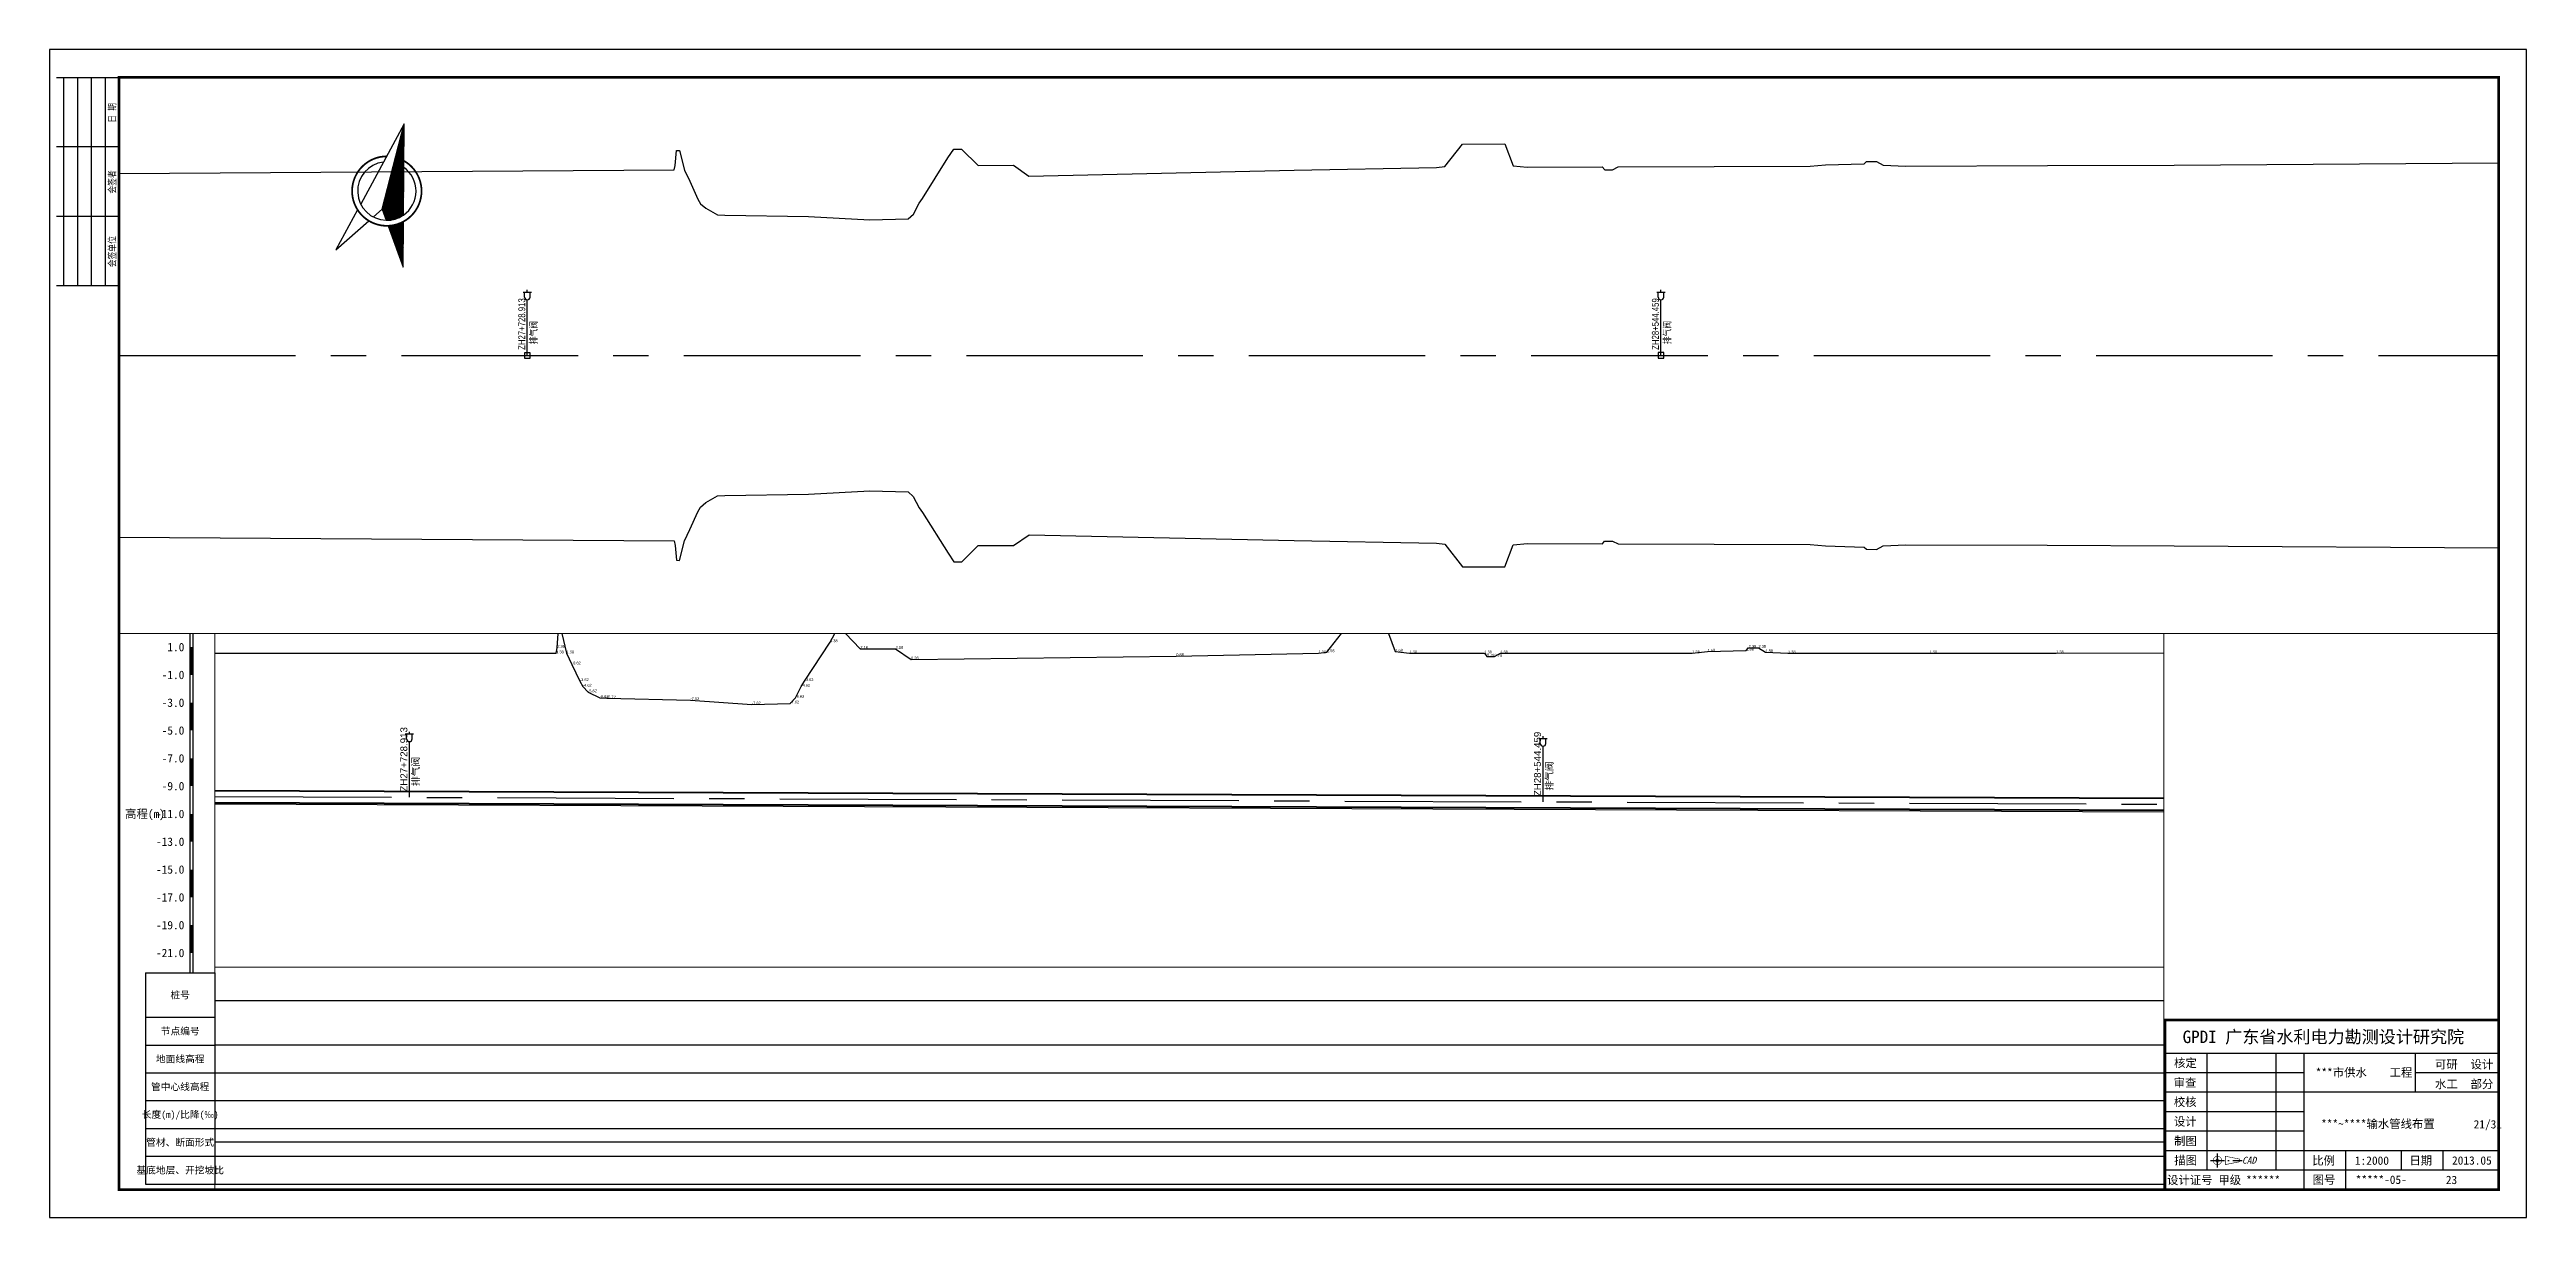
# Paper-space layout '23' of a CAD drawing. Header units: millimetres. Extents: x 0 to 891, y 0 to 420.
# The model-space entities are those that its viewports show. They can reach past a viewport. Long polylines and large blocks are cut down to what shows.
import ezdxf
from ezdxf.enums import TextEntityAlignment as Align
from ezdxf.lldxf.tags import DXFTag

# ---------------------------------------------------------------- set-up
doc = ezdxf.new("R2010")
doc.units = ezdxf.units.MM
doc.linetypes.add('CENTER', pattern=[50.8, 31.75, -6.35, 6.35, -6.35])
for name, color, linetype in [('pipe', 3, 'Continuous'), ('pipe_cen', 1, 'CENTER'), ('tab', 9, 'Continuous'), ('地形剖面', 4, 'Continuous'), ('布局裁图', 3, 'Continuous'), ('水工开挖线', 5, 'Continuous'), ('附属设施', 2, 'Continuous')]:
    doc.layers.add(name, color=color, linetype=linetype)
doc.layers.add('管线-管廊边线-北线', color=4, linetype='管廊边线', lineweight=9)
doc.styles.add('FSD', font='')
doc.styles.add('HT', font='simhei.ttf')
doc.styles.get("Standard").update_dxf_attribs({"font": 'arial.ttf'})
doc.styles.get('FSD').set_extended_font_data('SimSun')
tags = doc.linetypes.add('管廊边线', pattern='A,50,-5,["管廊边线",Standard,S=2.54,R=0,X=-3.5,Y=-1.27],-12', length=67).pattern_tags.tags
tags[6] = DXFTag(74, 10)

# ---------------------------------------------------------------- blocks, each defined once
blk = doc.blocks.new('sign')
at = {"color": 7}
for p, q in [((-20, 0), (-20, -75)), ((-15, 0), (-15, -75)), ((-10, 0), (-10, -75)), ((-5, 0), (-5, -75)), ((0, -25), (-22.5, -25)), ((0, -50), (-22.5, -50))]:
    blk.add_line(p, q, dxfattribs=at)
blk.add_lwpolyline([(-22.5, 0), (0, 0), (0, -75), (-22.5, -75)], dxfattribs=at)
at = {"color": 3, "style": 'FSD', "width": 0.8}
for s, p in [('日 期', (-1.24, -16.3)), ('会签者', (-1.2, -41.81)), ('会签单位', (-1.2, -68.28))]:
    blk.add_text(s, height=2.5, rotation=90, dxfattribs=at).set_placement(p)
blk = doc.blocks.new('图框')
at = {"color": 7, "ltscale": 8}
for p, q in [((761, 10), (761, 71)), ((881, 71), (881, 10))]:
    blk.add_line(p, q, dxfattribs=at)
at = {"color": 7}
for p, q in [((881, 59), (761, 59)), ((776, 59), (776, 17)), ((801, 17), (801, 59)), ((811, 10), (811, 59)), ((851, 59), (851, 45)), ((811, 52), (761, 52)), ((881, 45), (761, 45)), ((881, 52), (851, 52)), ((811, 38), (761, 38)), ((811, 31), (761, 31)), ((881, 24), (761, 24)), ((826, 10), (826, 24)), ((846, 17), (846, 24)), ((861, 17), (861, 24)), ((881, 17), (761, 17))]:
    blk.add_line(p, q, dxfattribs=at)
at = {"color": 1}
for p, q in [((777.36, 20.51), (782.36, 20.51)), ((779.86, 18.01), (779.86, 23.01)), ((783.61, 20.51), (784.11, 20.51)), ((785.36, 20.51), (788.7, 20.51))]:
    blk.add_line(p, q, dxfattribs=at)
blk.add_lwpolyline([(0, 0), (891, 0), (891, 420), (0, 420)], close=True)
at = {"const_width": 1}
blk.add_lwpolyline([(25, 10), (25, 410), (881, 410), (881, 10)], close=True, dxfattribs=at)
at = {"color": 7, "const_width": 1}
blk.add_lwpolyline([(761, 10), (761, 71), (881, 71), (881, 10)], close=True, dxfattribs=at)
at = {"color": 5, "const_width": 0.2}
for points in [[(781.35, 20.66, 39.991666), (781.36, 20.51, 0.025005)], [(780.45, 20.57, 39.991666), (780.46, 20.51, 0.025005)]]:
    blk.add_lwpolyline(points, format="xyb", close=True, dxfattribs=at)
blk.add_lwpolyline([(787.7, 20.01), (782.7, 19.01), (782.7, 22.01), (787.7, 21.01)], close=True, dxfattribs=at)
blk.add_blockref('sign', (25, 410))
at = {"color": 3, "style": 'HT'}
for s, height, p in [('GPDI 广东省水利电力勘测设计研究院', 4.5, (767.32, 62.71)), ('***市供水', 3, (815.18, 50.63)), ('工程', 3, (841.77, 50.63)), ('可研', 3, (858.09, 53.54)), ('设计', 3, (870.9, 53.54)), ('水工', 3, (858.09, 46.44)), ('部分', 3, (870.9, 46.44)), ('***~****输水管线布置', 3, (817.12, 32.13)), ('比例', 3, (813.95, 18.94)), ('1:2000', 3, (829.29, 18.94)), ('日期', 3, (848.89, 18.98)), ('2013.05', 3, (864.23, 18.98)), ('图号', 3, (814.08, 12.06)), ('*****-05-', 3, (829.59, 12.06))]:
    blk.add_text(s, height=height, dxfattribs=at).set_placement(p)
at = {"color": 3, "ltscale": 8, "style": 'HT'}
for s, p in [('核定', (764.23, 55.53)), ('审查', (764.08, 48.46)), ('校核', (764.15, 41.51)), ('设计', (764.16, 34.49)), ('制图', (764.25, 27.48)), ('描图', (764.31, 20.49))]:
    blk.add_text(s, height=3, dxfattribs=at).set_placement(p, align=Align.MIDDLE_LEFT)
at = {"color": 3, "style": 'HT', "oblique": 15}
blk.add_text('CAD', height=2.5, dxfattribs=at).set_placement((788.67, 19.33))
at = {"color": 3, "ltscale": 8, "style": 'HT'}
for s, p in [('设计证号 ', (761.71, 11.94)), ('甲级 ', (780.19, 11.94)), ('******', (790.15, 11.94))]:
    blk.add_text(s, height=3, dxfattribs=at).set_placement(p)
blk = doc.blocks.new('*X9')
at = {"color": 0}
for p, q in [((2.948, 5.027), (2.95, 5.029)), ((2.948, 5.013), (2.953, 5.017)), ((2.948, 4.999), (2.955, 5.006)), ((2.948, 4.985), (2.958, 4.995)), ((2.948, 4.97), (2.961, 4.983)), ((2.948, 4.956), (2.964, 4.972)), ((2.948, 4.942), (2.967, 4.961)), ((2.948, 4.928), (2.97, 4.949)), ((2.948, 4.914), (2.972, 4.938)), ((2.948, 4.9), (2.975, 4.927)), ((2.948, 4.886), (2.978, 4.916)), ((2.948, 4.871), (2.981, 4.904)), ((2.948, 4.857), (2.984, 4.893)), ((2.948, 4.843), (2.987, 4.882)), ((2.948, 4.829), (2.989, 4.87)), ((2.948, 4.815), (2.992, 4.859)), ((2.948, 4.801), (2.995, 4.848)), ((2.948, 4.787), (2.998, 4.836)), ((2.948, 4.772), (3.001, 4.825)), ((2.948, 4.758), (3.004, 4.814)), ((2.948, 4.744), (3.006, 4.802)), ((2.948, 4.73), (3.009, 4.791)), ((2.948, 4.716), (3.012, 4.78)), ((2.948, 4.702), (3.015, 4.768)), ((2.948, 4.688), (3.018, 4.757)), ((2.948, 4.673), (3.02, 4.746)), ((2.948, 4.659), (3.023, 4.735)), ((2.948, 4.645), (3.026, 4.723)), ((2.948, 4.631), (3.029, 4.712)), ((2.948, 4.617), (3.032, 4.701)), ((2.948, 4.603), (3.035, 4.689)), ((2.948, 4.589), (3.037, 4.678)), ((2.948, 4.574), (3.04, 4.667)), ((2.948, 4.56), (3.043, 4.655)), ((2.948, 4.546), (3.046, 4.644)), ((2.948, 4.532), (3.049, 4.633)), ((2.948, 4.518), (3.052, 4.621)), ((2.948, 4.504), (3.054, 4.61)), ((2.948, 4.49), (3.057, 4.599)), ((2.948, 4.475), (3.06, 4.587)), ((2.948, 4.461), (3.063, 4.576)), ((2.948, 4.447), (3.066, 4.565)), ((2.948, 4.433), (3.069, 4.554)), ((2.948, 4.419), (3.071, 4.542)), ((2.948, 4.405), (3.074, 4.531)), ((2.948, 4.391), (3.077, 4.52)), ((2.948, 4.376), (3.08, 4.508)), ((2.948, 4.362), (3.083, 4.497)), ((2.948, 4.348), (3.086, 4.486)), ((2.948, 4.334), (3.088, 4.474)), ((2.948, 4.32), (3.091, 4.463)), ((2.948, 4.306), (3.094, 4.452)), ((2.948, 4.292), (3.097, 4.44)), ((2.948, 4.277), (3.1, 4.429)), ((2.948, 4.263), (3.103, 4.418)), ((2.948, 4.249), (3.105, 4.406)), ((2.948, 4.235), (3.108, 4.395)), ((2.948, 4.221), (3.111, 4.384)), ((2.948, 4.207), (3.114, 4.372)), ((2.948, 4.193), (3.117, 4.361)), ((2.948, 4.178), (3.119, 4.35)), ((2.948, 4.164), (3.122, 4.339)), ((2.948, 4.15), (3.125, 4.327)), ((2.948, 4.136), (3.128, 4.316)), ((2.948, 4.122), (3.131, 4.305)), ((2.948, 4.108), (3.134, 4.293)), ((2.948, 4.094), (3.136, 4.282)), ((2.948, 4.079), (3.139, 4.271)), ((2.948, 4.065), (3.142, 4.259)), ((2.948, 4.051), (3.145, 4.248)), ((2.948, 4.037), (3.148, 4.237)), ((2.948, 4.023), (3.151, 4.225)), ((2.948, 4.009), (3.153, 4.214)), ((2.948, 3.995), (3.156, 4.203)), ((2.948, 3.98), (3.159, 4.191)), ((2.948, 3.966), (3.162, 4.18)), ((2.948, 3.952), (3.165, 4.169)), ((2.948, 3.938), (3.168, 4.158)), ((2.948, 3.924), (3.17, 4.146)), ((2.948, 3.91), (3.173, 4.135)), ((2.948, 3.896), (3.176, 4.124)), ((2.948, 3.881), (3.179, 4.112)), ((2.948, 3.867), (3.182, 4.101)), ((2.948, 3.853), (3.185, 4.09)), ((2.948, 3.839), (3.187, 4.078)), ((2.948, 3.825), (3.19, 4.067)), ((2.948, 3.811), (3.193, 4.056)), ((2.948, 3.797), (3.196, 4.044)), ((2.948, 3.782), (3.199, 4.033)), ((2.948, 3.768), (3.202, 4.022)), ((2.953, 3.759), (3.204, 4.01)), ((2.958, 3.75), (3.207, 3.999)), ((2.964, 3.742), (3.21, 3.988)), ((2.97, 3.733), (3.213, 3.977)), ((2.976, 3.725), (3.216, 3.965)), ((2.981, 3.717), (3.218, 3.954)), ((2.987, 3.708), (3.221, 3.943)), ((2.993, 3.7), (3.224, 3.931)), ((2.999, 3.691), (3.227, 3.92)), ((3.004, 3.683), (3.23, 3.909)), ((3.01, 3.675), (3.233, 3.897)), ((3.016, 3.666), (3.235, 3.886)), ((3.022, 3.658), (3.238, 3.875)), ((3.027, 3.65), (3.241, 3.863)), ((3.033, 3.641), (3.244, 3.852)), ((3.039, 3.633), (3.247, 3.841)), ((3.048, 3.627), (3.25, 3.829)), ((3.067, 3.633), (3.252, 3.818)), ((3.088, 3.639), (3.255, 3.807)), ((3.111, 3.648), (3.258, 3.795)), ((3.137, 3.66), (3.261, 3.784)), ((3.169, 3.679), (3.264, 3.773)), ((3.223, 3.718), (3.266, 3.76))]:
    blk.add_line(p, q, dxfattribs=at)
blk = doc.blocks.new('*X8')
at = {"color": 0}
for p, q in [((3.102, 3.54), (3.132, 3.57)), ((3.108, 3.532), (3.157, 3.581)), ((3.114, 3.524), (3.185, 3.595)), ((3.119, 3.515), (3.219, 3.615)), ((3.125, 3.507), (3.276, 3.658)), ((3.131, 3.498), (3.292, 3.66)), ((3.137, 3.49), (3.295, 3.648)), ((3.142, 3.482), (3.298, 3.637)), ((3.148, 3.473), (3.301, 3.626)), ((3.154, 3.465), (3.303, 3.614)), ((3.16, 3.457), (3.306, 3.603)), ((3.165, 3.448), (3.309, 3.592)), ((3.171, 3.44), (3.312, 3.581)), ((3.177, 3.431), (3.315, 3.569)), ((3.096, 3.549), (3.11, 3.562)), ((3.183, 3.423), (3.317, 3.558)), ((3.188, 3.415), (3.32, 3.547)), ((3.194, 3.406), (3.323, 3.535)), ((3.2, 3.398), (3.326, 3.524)), ((3.206, 3.389), (3.329, 3.513)), ((3.211, 3.381), (3.332, 3.501)), ((3.217, 3.373), (3.334, 3.49)), ((3.223, 3.364), (3.337, 3.479)), ((3.229, 3.356), (3.34, 3.467)), ((3.234, 3.347), (3.343, 3.456)), ((3.24, 3.339), (3.346, 3.445)), ((3.246, 3.331), (3.349, 3.433)), ((3.252, 3.322), (3.351, 3.422)), ((3.257, 3.314), (3.354, 3.411)), ((3.263, 3.305), (3.357, 3.4)), ((3.269, 3.297), (3.36, 3.388)), ((3.275, 3.289), (3.363, 3.377)), ((3.28, 3.28), (3.366, 3.366)), ((3.286, 3.272), (3.368, 3.354)), ((3.292, 3.263), (3.371, 3.343)), ((3.298, 3.255), (3.374, 3.332)), ((3.303, 3.247), (3.377, 3.32)), ((3.309, 3.238), (3.38, 3.309)), ((3.315, 3.23), (3.383, 3.298)), ((3.321, 3.222), (3.385, 3.286)), ((3.326, 3.213), (3.388, 3.275)), ((3.332, 3.205), (3.391, 3.264)), ((3.338, 3.196), (3.394, 3.252)), ((3.344, 3.188), (3.397, 3.241)), ((3.349, 3.18), (3.4, 3.23)), ((3.355, 3.171), (3.402, 3.218)), ((3.361, 3.163), (3.405, 3.207)), ((3.367, 3.154), (3.408, 3.196)), ((3.372, 3.146), (3.411, 3.185)), ((3.378, 3.138), (3.414, 3.173)), ((3.384, 3.129), (3.416, 3.162)), ((3.39, 3.121), (3.419, 3.151)), ((3.395, 3.112), (3.422, 3.139)), ((3.401, 3.104), (3.425, 3.128)), ((3.407, 3.096), (3.428, 3.117)), ((3.413, 3.087), (3.431, 3.105)), ((3.418, 3.079), (3.433, 3.094)), ((3.424, 3.07), (3.436, 3.083)), ((3.43, 3.062), (3.439, 3.071)), ((3.436, 3.054), (3.442, 3.06)), ((3.441, 3.045), (3.445, 3.049)), ((3.447, 3.037), (3.448, 3.037))]:
    blk.add_line(p, q, dxfattribs=at)
blk = doc.blocks.new('zbz')
for p, q in [((0, 0), (-0.318, -1.274)), ((0, -1.27), (0, 0)), ((0.318, -1.274), (0, 0)), ((-0.341, -1.365), (-0.5, -2)), ((-0.095, -1.409), (0, -1.27)), ((0, -1.27), (0.095, -1.409)), ((0.5, -2), (0.341, -1.365)), ((-0.5, -2), (-0.143, -1.479)), ((0.143, -1.479), (0.5, -2))]:
    blk.add_line(p, q)
at = {"const_width": 0.025}
for points in [[(-0.129, -0.517, 1.014443), (0.143, -1.479, 1.014443)], [(0.341, -1.365, 0.588844), (0.129, -0.517, 1.014443)], [(0.143, -1.479, 0.115834), (0.341, -1.365, 1.014443)]]:
    blk.add_lwpolyline(points, format="xyb", dxfattribs=at)
for start, end in [(111.2477, 283.0769), (319.3202, 68.7523), (283.0769, 319.3202)]:
    blk.add_arc((0, -1), 0.42, start, end)
for name in ['*X9', '*X8']:
    blk.add_blockref(name, (-2.948, -5.035))
blk = doc.blocks.new('指北针')
at = {"xscale": 25, "yscale": 25, "zscale": 25}
blk.add_blockref('zbz', (12.5, 50), dxfattribs=at)
blk = doc.blocks.new('qin排气阀va')
at = {"layer": '附属设施'}
for points in [[(-1.5, 22.8), (1.5, 22.8)], [(-1, 21), (-1, 22.8)], [(0, 22.8), (0, 23.55)], [(0, 0), (0, 20)], [(1, 21), (1, 22.8)]]:
    blk.add_lwpolyline(points, dxfattribs=at)
blk.add_arc((0, 21), 1, 180, 0, dxfattribs=at)
blk.add_attdef('名称', text='', height=2.5, rotation=90, dxfattribs=at).set_placement((1, 4), align=Align.TOP_LEFT)
blk.add_attdef('ZH', text='', height=2.5, rotation=90, dxfattribs=at).set_placement((0, 2), align=Align.BOTTOM_LEFT)
blk = doc.blocks.new('qin排气阀pa')
at = {"layer": '附属设施'}
for points in [[(-1.5, 22.8), (1.5, 22.8)], [(-1, 21), (-1, 22.8)], [(0, 22.8), (0, 23.55)], [(0, 0), (0, 20)], [(1, 21), (1, 22.8)]]:
    blk.add_lwpolyline(points, dxfattribs=at)
blk.add_lwpolyline([(-1, -1), (1, -1), (1, 1), (-1, 1)], close=True, dxfattribs=at)
blk.add_arc((0, 21), 1, 180, 0, dxfattribs=at)
blk.add_attdef('名称', text='', height=2.5, rotation=90, dxfattribs=at).set_placement((1, 4), align=Align.TOP_LEFT)
blk.add_attdef('ZH', text='', height=2.5, rotation=90, dxfattribs=at).set_placement((0, 2), align=Align.BOTTOM_LEFT)

msp = doc.modelspace()

# ---------------------------------------------------------------- linework, layer by layer
at = {"layer": 'pipe'}
for points in [[(539540.1, 2381730), (542948.7, 2381716.4)], [(539540.1, 2381729.4), (542948.7, 2381715.8)], [(539540.1, 2381721.4), (542948.7, 2381707.8)], [(539540.1, 2381720.8), (542948.7, 2381707.2)], [(539540.1, 2381720), (542948.7, 2381706.4)]]:
    msp.add_lwpolyline(points, dxfattribs=at)
at = {"layer": 'pipe_cen'}
for points in [[(535822.4, 2391960.6), (539123.8, 2392808.9)], [(537337, 2381734.1), (542967.8, 2381711.7)]]:
    msp.add_lwpolyline(points, dxfattribs=at)
at = {"layer": 'tab'}
for points in [[(513183.4, 2381401.7), (554886.6, 2381401.7)], [(513183.4, 2381369.7), (554886.6, 2381369.7)], [(513183.4, 2381349.7), (554886.6, 2381349.7)], [(513183.4, 2381329.7), (554886.6, 2381329.7)], [(513183.4, 2381309.7), (554886.6, 2381309.7)], [(513183.4, 2381289.7), (554886.6, 2381289.7)], [(542967.8, 2381299.7), (542964.8, 2381299.7), (540172.4, 2381299.7)], [(513183.4, 2381269.7), (554886.6, 2381269.7)]]:
    msp.add_lwpolyline(points, dxfattribs=at)
at = {"layer": '地形剖面'}
msp.add_lwpolyline([(540586.1, 2381823.2), (541079.9, 2381823.2), (541080.7, 2381827.2), (541081.5, 2381838.4), (541083.8, 2381838.4), (541087.3, 2381823.2), (541091.2, 2381815.2), (541096.9, 2381803.2), (541099, 2381799.2), (541102.8, 2381795.2), (541111.2, 2381791.2), (541116.4, 2381790.8), (541176.5, 2381789.6), (541220.7, 2381786.4), (541248.3, 2381787.2), (541252, 2381791.2), (541256.2, 2381799.2), (541258.6, 2381803.2), (541276.9, 2381831.2), (541281.1, 2381838.8), (541286.8, 2381838.8), (541298.7, 2381826.4), (541324.1, 2381826.4), (541335.2, 2381818.8), (541526, 2381821.2), (541628.4, 2381823.2), (541634.4, 2381824), (541647, 2381840), (541677.6, 2381840), (541683.6, 2381824.4), (541693.8, 2381823.2), (541747.7, 2381823.2), (541749.4, 2381820.8), (541755, 2381820.8), (541759.2, 2381823.2), (541897.2, 2381823.2), (541908.3, 2381824.4), (541936.1, 2381825.2), (541937.8, 2381827.2), (541944.9, 2381827.2), (541949.9, 2381824), (541966.1, 2381823.2), (542067.9, 2381823.2), (542159.1, 2381823.2), (542434.7, 2381824.4)], dxfattribs=at)
at = {"layer": '水工开挖线'}
for points in [[(536803.1, 2392347), (537280.6, 2392473), (537280.5, 2392476.4), (537278.7, 2392487), (537280.9, 2392487.5), (537287.8, 2392474.8), (537293.5, 2392468), (537302.3, 2392456.9), (537305.1, 2392454.2), (537309.6, 2392452), (537318.9, 2392449.5), (537324, 2392450.5), (537382.5, 2392464.6), (537425.9, 2392473.2), (537452.5, 2392480.8), (537455.2, 2392485), (537457.2, 2392493.8), (537458.7, 2392497.7), (537469.2, 2392530.5), (537471.7, 2392537.6), (537477.2, 2392539), (537491.7, 2392530.7), (537516.2, 2392537.1), (537528.9, 2392532.3), (537712.7, 2392583.8), (537811.4, 2392611.2), (537817, 2392613.4), (537825.2, 2392632.2), (537854.8, 2392639.9), (537864.6, 2392626.1), (537874.6, 2392627.7), (537926.8, 2392641.3), (537929, 2392639.8), (537934.3, 2392641.2), (537937.9, 2392644.2), (538071.5, 2392679), (538082, 2392682.7), (538108.7, 2392690.3), (538109.9, 2392692.4), (538116.9, 2392694.2), (538122.3, 2392692.9), (538138.2, 2392696.3), (538236.7, 2392722), (538325, 2392745), (538591.4, 2392815.4), (538667.9, 2392836.7)], [(536861, 2392080.4), (536868.7, 2392082.4), (536867.9, 2392094.8), (537347, 2392214.7), (537348.6, 2392211.7), (537352, 2392201.5), (537354.2, 2392202), (537354.2, 2392216.5), (537355.9, 2392225.3), (537358.2, 2392239.2), (537359.4, 2392242.9), (537362.2, 2392247), (537369.2, 2392253.7), (537374.2, 2392255.3), (537432.2, 2392271.1), (537474.4, 2392284.5), (537501.3, 2392290.6), (537505.7, 2392288.3), (537511.7, 2392281.5), (537514.9, 2392278.9), (537540, 2392255.2), (537545.6, 2392250.2), (537551.1, 2392251.6), (537559.7, 2392265.9), (537584.3, 2392272.1), (537593.2, 2392282.4), (537779, 2392325.9), (537878.7, 2392349.5), (537884.6, 2392350.3), (537900.9, 2392337.7), (537930.5, 2392345.2), (537932.4, 2392362.1), (537942, 2392365.5), (537994.3, 2392378.8), (537995.4, 2392381.1), (538000.8, 2392382.5), (538005.4, 2392381.6), (538139.2, 2392415.5), (538150.2, 2392417.3), (538177.3, 2392423.4), (538179.3, 2392422.3), (538186.3, 2392424), (538190.4, 2392427.8), (538206, 2392432.4), (538304.6, 2392457.4), (538393.1, 2392479.8), (538660.5, 2392546.6)]]:
    msp.add_lwpolyline(points, dxfattribs=at)
at = {"layer": '管线-管廊边线-北线', "color": 2, "linetype": 'CENTER'}
msp.add_lwpolyline([(535822.4, 2391960.6), (539123.8, 2392808.9)], dxfattribs=at)

# ---------------------------------------------------------------- block references
at = {"layer": '附属设施'}
ref = msp.add_blockref('qin排气阀pa', (538001.4, 2392520.5), dxfattribs=dict(at, xscale=2, yscale=2, zscale=2, rotation=14.41093201111667))
ref.add_attrib('ZH', 'ZH28+544.459', dxfattribs={"height": 5, "rotation": 104.4109, "width": 0.8}).set_placement((538000.4, 2392524.4), align=Align.BOTTOM_LEFT)
ref.add_attrib('名称', '排气阀', dxfattribs={"height": 5, "rotation": 104.4109, "width": 0.8}).set_placement((538001.3, 2392528.8), align=Align.TOP_LEFT)
ref = msp.add_blockref('qin排气阀pa', (537211.5, 2392317.5), dxfattribs=dict(at, xscale=2, yscale=2, zscale=2, rotation=14.41093201111667))
ref.add_attrib('ZH', 'ZH27+728.913', dxfattribs={"height": 5, "rotation": 104.4109, "width": 0.8}).set_placement((537210.5, 2392321.4), align=Align.BOTTOM_LEFT)
ref.add_attrib('名称', '排气阀', dxfattribs={"height": 5, "rotation": 104.4109, "width": 0.8}).set_placement((537211.4, 2392325.8), align=Align.TOP_LEFT)
at = {"layer": '附属设施', "xscale": 2, "yscale": 2, "zscale": 2}
for p, values in [((540974.3, 2381719.7), {'ZH': 'ZH27+728.913', '名称': '排气阀'}), ((541789.9, 2381716.4), {'ZH': 'ZH28+544.459', '名称': '排气阀'})]:
    msp.add_blockref('qin排气阀va', p, dxfattribs=at).add_auto_attribs(values)

# ---------------------------------------------------------------- texts
at = {"layer": '地形剖面', "color": 9}
for s, p in [('5.18', (541081.5, 2381838.4)), ('5.18', (541083.8, 2381838.4)), ('5.28', (541281.1, 2381838.8)), ('5.28', (541286.8, 2381838.8)), ('5.58', (541647, 2381840)), ('5.58', (541677.6, 2381840)), ('1.38', (541079.9, 2381823.2)), ('2.38', (541080.7, 2381827.2)), ('1.38', (541087.3, 2381823.2)), ('3.38', (541276.9, 2381831.2)), ('2.18', (541298.7, 2381826.4)), ('2.18', (541324.1, 2381826.4)), ('0.88', (541526, 2381821.2)), ('1.38', (541628.4, 2381823.2)), ('1.58', (541634.4, 2381824)), ('1.68', (541683.6, 2381824.4)), ('1.38', (541693.8, 2381823.2)), ('1.38', (541747.7, 2381823.2)), ('0.78', (541749.4, 2381820.8)), ('0.78', (541755, 2381820.8)), ('1.38', (541759.2, 2381823.2)), ('1.38', (541897.2, 2381823.2)), ('1.68', (541908.3, 2381824.4)), ('1.88', (541936.1, 2381825.2)), ('2.38', (541937.8, 2381827.2)), ('2.38', (541944.9, 2381827.2)), ('1.58', (541949.9, 2381824)), ('1.38', (541966.1, 2381823.2)), ('1.38', (542067.9, 2381823.2)), ('1.38', (542159.1, 2381823.2)), ('-0.62', (541091.2, 2381815.2)), ('-3.62', (541096.9, 2381803.2)), ('-3.62', (541258.6, 2381803.2)), ('0.28', (541335.2, 2381818.8)), ('-4.62', (541099, 2381799.2)), ('-5.62', (541102.8, 2381795.2)), ('-6.62', (541111.2, 2381791.2)), ('-6.72', (541116.4, 2381790.8)), ('-7.02', (541176.5, 2381789.6)), ('-7.82', (541220.7, 2381786.4)), ('-7.62', (541248.3, 2381787.2)), ('-6.62', (541252, 2381791.2)), ('-4.62', (541256.2, 2381799.2))]:
    msp.add_text(s, height=2, dxfattribs=at).set_placement(p)

psp = doc.layouts.new('23')

# ---------------------------------------------------------------- linework, layer by layer
at = {"layer": '布局裁图'}
for points in [[(50.5, 210), (50.5, 88)], [(51.5, 210), (51.5, 88)], [(34.5, 88), (59.5, 88)], [(34.5, 88), (34.5, 12)], [(59.5, 88), (59.5, 12)], [(34.5, 72), (59.5, 72)], [(34.5, 62), (59.5, 62)], [(34.5, 52), (59.5, 52)], [(34.5, 42), (59.5, 42)], [(34.5, 32), (59.5, 32)], [(34.5, 22), (59.5, 22)], [(34.5, 12), (59.5, 12)]]:
    psp.add_lwpolyline(points, dxfattribs=at)
for points in [[(50.5, 205.12), (51.5, 205.12), (50.5, 195.12), (51.5, 195.12)], [(50.5, 185.12), (51.5, 185.12), (50.5, 175.12), (51.5, 175.12)], [(50.5, 165.12), (51.5, 165.12), (50.5, 155.12), (51.5, 155.12)], [(50.5, 145.12), (51.5, 145.12), (50.5, 135.12), (51.5, 135.12)], [(50.5, 125.12), (51.5, 125.12), (50.5, 115.12), (51.5, 115.12)], [(50.5, 105.12), (51.5, 105.12), (50.5, 95.12), (51.5, 95.12)]]:
    psp.add_solid(points, dxfattribs=at)

# ---------------------------------------------------------------- block references
psp.add_blockref('图框', (0, 0), dxfattribs=at)
at = {"layer": '布局裁图', "rotation": 345.5890679888833}
psp.add_blockref('指北针', (103, 348), dxfattribs=at)

# ---------------------------------------------------------------- texts
at = {"layer": '布局裁图', "style": 'HT'}
for s, p in [('1.0', (48.5, 205.12)), ('-1.0', (48.5, 195.12)), ('-3.0', (48.5, 185.12)), ('-5.0', (48.5, 175.12)), ('-7.0', (48.5, 165.12)), ('-9.0', (48.5, 155.12)), ('高程(m)', (41.5, 145.12)), ('-11.0', (48.5, 145.12)), ('-13.0', (48.5, 135.12)), ('-15.0', (48.5, 125.12)), ('-17.0', (48.5, 115.12)), ('-19.0', (48.5, 105.12)), ('-21.0', (48.5, 95.12))]:
    psp.add_text(s, height=3, dxfattribs=at).set_placement(p, align=Align.MIDDLE_RIGHT)
for s, p in [('桩号', (47, 80)), ('节点编号', (47, 67)), ('地面线高程', (47, 57)), ('管中心线高程', (47, 47)), ('长度(m)/比降(‰)', (47, 37)), ('管材、断面形式', (47, 27)), ('基底地层、开挖坡比', (47, 17))]:
    psp.add_text(s, height=2.5, dxfattribs=at).set_placement(p, align=Align.MIDDLE_CENTER)
for s, p in [('21/31', (872, 32)), ('23', (862, 12))]:
    psp.add_text(s, height=3, dxfattribs=at).set_placement(p)

# ---------------------------------------------------------------- viewports
at = {"layer": '布局裁图', "view_twist_angle": 345.58906799}
psp.add_viewport(center=(453, 310), size=(856, 200), view_center_point=(1116258.05, 2183346.58), view_height=400, dxfattribs=at)
at = {"layer": '布局裁图'}
for center, size, view_center_point, view_height, status in [((410, 150), (701, 120), (541535.4, 2381717.43), 240, 3), ((410, 50), (701, 80), (541523.4, 2381345.66), 160, 4)]:
    psp.add_viewport(center=center, size=size, view_center_point=view_center_point, view_height=view_height, status=status, dxfattribs=at)

doc.saveas('drawing.dxf')
